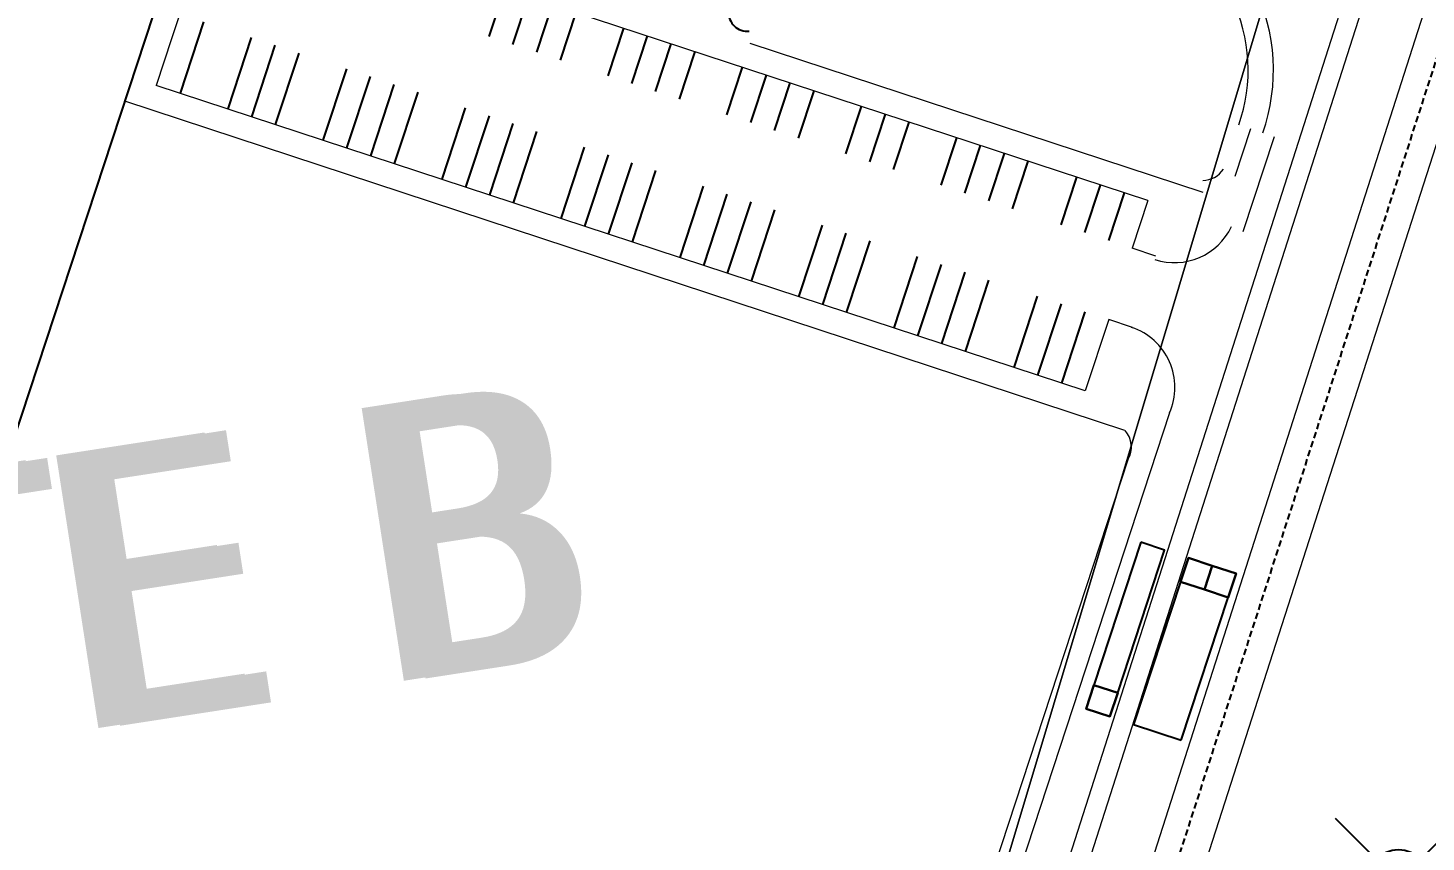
# Model space of a CAD drawing. Header units: metres. Extents: x 2 to 659295185, y -28 to 1124222152.
# Drawn here: x 654342.6 to 654453.1, y 1123515.1 to 1123579.4 of the extents above; entities that cross this region are included whole.
import ezdxf
from ezdxf.enums import TextEntityAlignment as Align

# ---------------------------------------------------------------- set-up
doc = ezdxf.new("R2010")
doc.units = ezdxf.units.M
doc.header["$MEASUREMENT"] = 0
doc.header["$PDMODE"] = 35
doc.header["$PDSIZE"] = 5
doc.linetypes.add('HIDDEN', pattern=[0.375, 0.25, -0.125])
for name, color, linetype in [('000PAREDES', 2, 'CONTINUOUS'), ('CALLES', 1, 'CONTINUOUS'), ('CURVAS', 2, 'CONTINUOUS'), ('Estructura', 1, 'CONTINUOUS'), ('PARCELA SL', 1, 'CONTINUOUS'), ('PARED', 7, 'CONTINUOUS'), ('TEXTURA PISO', 251, 'CONTINUOUS'), ('vista1', 3, 'CONTINUOUS')]:
    doc.layers.add(name, color=color, linetype=linetype)
doc.layers.add('acera', color=32, linetype='CONTINUOUS', lineweight=20)
doc.styles.get("Standard").update_dxf_attribs({"font": 'tahoma.ttf'})

msp = doc.modelspace()

# ---------------------------------------------------------------- linework, layer by layer
at = {"layer": '000PAREDES'}
msp.add_lwpolyline([(654356.4, 1123592.4213), (654307.436, 1123443.6054), (654111.6931, 1123508.0095), (654238.7295, 1123894.1102), (654434.4724, 1123829.7061), (654384.8897, 1123679.0097)], dxfattribs=at)
at = {"layer": 'acera', "flags": 128}
for points in [[(654475.2877, 1123636.7621), (654386.3908, 1123360.2667, 0.41222559), (654394.7038, 1123343.9389), (654534.7679, 1123297.8544)], [(654461.6271, 1123607.9116), (654384.4882, 1123367.1561, 0.41193128), (654399.2029, 1123338.2904), (654533.5305, 1123294.0934)]]:
    msp.add_lwpolyline(points, format="xyb", dxfattribs=at)
for points in [[(654431.0867, 1123565.7635), (654357.6618, 1123589.9221)], [(654435.4664, 1123566.4065), (654399.6515, 1123578.1905)], [(654426.1369, 1123550.7195), (654352.7119, 1123574.8781)], [(654429.2791, 1123547.6015), (654350.2127, 1123573.6163)], [(654439.2031, 1123571.4293), (654437.9657, 1123567.6683)], [(654441.0836, 1123570.8106), (654438.6087, 1123563.2886)], [(654431.7297, 1123561.3838), (654429.8492, 1123562.0025)], [(654429.8735, 1123555.7423), (654427.9931, 1123556.361)], [(654432.8015, 1123548.9826), (654374.5752, 1123371.2808)], [(654429.5388, 1123545.3591), (654372.6483, 1123372.0069)]]:
    msp.add_lwpolyline(points, dxfattribs=at)
at = {"layer": 'acera'}
for points in [[(654352.6876, 1123581.1383), (654354.5681, 1123580.5196), (654353.9494, 1123578.6391), (654352.7119, 1123574.8781)], [(654431.0867, 1123565.7635), (654429.8492, 1123562.0025)], [(654427.9931, 1123556.361), (654426.1369, 1123550.7195)]]:
    msp.add_lwpolyline(points, dxfattribs=at)
for centre, radius, start, end in [((654426.0189, 1123576.085, 0), 15, 340.703978, 71.341036), ((654426.0189, 1123576.085, 0), 13, 340.550567, 71.275831), ((654435.3838, 1123569.3521), 2, 271.607213, 326.889659), ((654433.1837, 1123565.865), 5, 252.023935, 334.596141), ((654428.2288, 1123551.0051), 5, 336.140226, 71.579389), ((654427.8677, 1123546.2983), 1.9217, 328.983112, 42.178269)]:
    msp.add_arc(centre, radius, start, end, dxfattribs=at)
at = {"layer": 'CURVAS', "lineweight": 0}
for points in [[(654349, 1123277), (654205, 1123316), (654415, 1123988), (654543, 1123924), (654349, 1123277)], [(654523, 1123230), (654349, 1123277), (654543, 1123924), (654601, 1123889), (654601, 1123826), (654687, 1123450), (654509, 1123414), (654592, 1123230), (654523, 1123230)]]:
    msp.add_lwpolyline(points, dxfattribs=at)
at = {"layer": 'Estructura', "linetype": 'HIDDEN', "ltscale": 2, "flags": 128}
msp.add_lwpolyline([(654473.4072, 1123637.3809), (654360.654, 1123288.3569)], dxfattribs=at)
at = {"layer": 'PARCELA SL', "lineweight": 0}
for points in [[(654555, 1123915), (654592, 1123894), (654652, 1123876), (654701, 1123834), (654521, 1123452), (654602, 1123416), (654526, 1123234), (654351, 1123278), (654555, 1123915)], [(654553.2977, 1123914.8224), (654590.2977, 1123893.8224), (654650.2977, 1123875.8224), (654699.2977, 1123833.8224), (654519.2977, 1123451.8224), (654600.2977, 1123415.8224), (654524.2977, 1123233.8224), (654349.2977, 1123277.8224), (654553.2977, 1123914.8224)]]:
    msp.add_lwpolyline(points, dxfattribs=at)
at = {"layer": 'PARED'}
msp.add_point((654450.8972, 1123511.9592), dxfattribs=at)
at = {"layer": 'TEXTURA PISO'}
for points in [[(654380.2277, 1123582.4973), (654378.9903, 1123578.7363)], [(654382.1082, 1123581.8786), (654380.8708, 1123578.1176)], [(654383.9887, 1123581.2598), (654382.7513, 1123577.4988)], [(654385.8692, 1123580.6411), (654384.6318, 1123576.8801)], [(654356.4486, 1123579.9008), (654354.5924, 1123574.2593)], [(654389.6302, 1123579.4037), (654388.3928, 1123575.6427)], [(654360.2096, 1123578.6634), (654358.3534, 1123573.0219)], [(654362.0901, 1123578.0446), (654360.2339, 1123572.4031)], [(654391.5107, 1123578.7849), (654390.2733, 1123575.0239)], [(654393.3912, 1123578.1662), (654392.1538, 1123574.4052)], [(654363.9706, 1123577.4259), (654362.1144, 1123571.7844)], [(654395.2717, 1123577.5475), (654394.0343, 1123573.7865)], [(654367.7316, 1123576.1884), (654365.8754, 1123570.547)], [(654399.0327, 1123576.31), (654397.7953, 1123572.549)], [(654400.9132, 1123575.6913), (654399.6758, 1123571.9303)], [(654369.6121, 1123575.5697), (654367.7559, 1123569.9282)], [(654371.4926, 1123574.951), (654369.6364, 1123569.3095)], [(654402.7937, 1123575.0725), (654401.5563, 1123571.3115)], [(654373.3731, 1123574.3323), (654371.5169, 1123568.6908)], [(654404.6742, 1123574.4538), (654403.4368, 1123570.6928)], [(654377.1341, 1123573.0948), (654375.2779, 1123567.4533)], [(654379.0146, 1123572.4761), (654377.1584, 1123566.8346)], [(654408.4352, 1123573.2164), (654407.1978, 1123569.4554)], [(654410.3157, 1123572.5976), (654409.0783, 1123568.8366)], [(654380.8951, 1123571.8573), (654379.0389, 1123566.2158)], [(654382.7756, 1123571.2386), (654380.9194, 1123565.5971)], [(654412.1962, 1123571.9789), (654410.9588, 1123568.2179)], [(654415.9572, 1123570.7414), (654414.7198, 1123566.9804)], [(654386.5366, 1123570.0012), (654384.6804, 1123564.3597)], [(654388.4171, 1123569.3824), (654386.5609, 1123563.7409)], [(654417.8377, 1123570.1227), (654416.6003, 1123566.3617)], [(654419.7182, 1123569.504), (654418.4808, 1123565.743)], [(654390.2976, 1123568.7637), (654388.4414, 1123563.1222)], [(654392.1781, 1123568.145), (654390.3219, 1123562.5035)], [(654421.5987, 1123568.8853), (654420.3613, 1123565.1243)], [(654395.9391, 1123566.9075), (654394.0829, 1123561.266)], [(654425.4452, 1123567.6197), (654424.2077, 1123563.8587)], [(654427.3257, 1123567.0009), (654426.0882, 1123563.2399)], [(654397.8196, 1123566.2888), (654395.9634, 1123560.6473)], [(654429.2062, 1123566.3822), (654427.9687, 1123562.6212)], [(654399.7001, 1123565.67), (654397.8439, 1123560.0286)], [(654401.5806, 1123565.0513), (654399.7244, 1123559.4098)], [(654405.3416, 1123563.8139), (654403.4854, 1123558.1724)], [(654407.2221, 1123563.1951), (654405.3659, 1123557.5536)], [(654409.1026, 1123562.5764), (654407.2464, 1123556.9349)], [(654412.8636, 1123561.3389), (654411.0074, 1123555.6974)], [(654414.7441, 1123560.7202), (654412.8879, 1123555.0787)], [(654416.6246, 1123560.1015), (654414.7684, 1123554.46)], [(654418.5051, 1123559.4828), (654416.6489, 1123553.8413)], [(654422.3516, 1123558.2172), (654420.4954, 1123552.5757)], [(654424.2321, 1123557.5984), (654422.3759, 1123551.9569)], [(654426.1126, 1123556.9797), (654424.2564, 1123551.3382)]]:
    msp.add_lwpolyline(points, dxfattribs=at)
at = {"layer": 'TEXTURA PISO', "flags": 128}
for points in [[(654430.5371, 1123538.7566), (654426.8247, 1123527.4736), (654428.7052, 1123526.8549), (654432.4176, 1123538.1379)], [(654433.6794, 1123535.6386), (654434.2981, 1123537.5191), (654433.6794, 1123535.6386)], [(654434.2981, 1123537.5191), (654436.1786, 1123536.9004), (654435.5599, 1123535.0199), (654433.6794, 1123535.6386)], [(654434.2981, 1123537.5191), (654436.1786, 1123536.9004)], [(654434.2981, 1123537.5191), (654436.1786, 1123536.9004), (654434.2981, 1123537.5191)], [(654436.1786, 1123536.9004), (654434.2981, 1123537.5191)], [(654437.4404, 1123534.4012), (654435.5599, 1123535.0199), (654437.4404, 1123534.4012), (654435.5599, 1123535.0199), (654436.1786, 1123536.9004), (654438.0591, 1123536.2817), (654436.1786, 1123536.9004), (654435.5599, 1123535.0199)], [(654436.1786, 1123536.9004), (654438.0591, 1123536.2817), (654436.1786, 1123536.9004)], [(654433.728, 1123523.1182), (654437.4404, 1123534.4012), (654433.6794, 1123535.6386), (654429.967, 1123524.3556)], [(654435.5599, 1123535.0199), (654433.6794, 1123535.6386)], [(654426.8247, 1123527.4736), (654426.206, 1123525.5931), (654426.8247, 1123527.4736)], [(654426.8247, 1123527.4736), (654426.206, 1123525.5931), (654426.8247, 1123527.4736)], [(654428.0865, 1123524.9744), (654426.206, 1123525.5931), (654426.8247, 1123527.4736), (654428.7052, 1123526.8549), (654426.8247, 1123527.4736), (654426.206, 1123525.5931)], [(654426.8247, 1123527.4736), (654428.7052, 1123526.8549), (654426.8247, 1123527.4736)], [(654428.7052, 1123526.8549), (654428.0865, 1123524.9744), (654428.7052, 1123526.8549)], [(654428.7052, 1123526.8549), (654428.0865, 1123524.9744), (654428.7052, 1123526.8549)], [(654428.0865, 1123524.9744), (654428.7052, 1123526.8549)], [(654428.0865, 1123524.9744), (654426.206, 1123525.5931)], [(654426.206, 1123525.5931), (654428.0865, 1123524.9744)]]:
    msp.add_lwpolyline(points, close=True, dxfattribs=at)
for points in [[(654435.5599, 1123535.0199), (654433.6794, 1123535.6386), (654434.2981, 1123537.5191)], [(654434.2981, 1123537.5191), (654436.1786, 1123536.9004), (654435.5599, 1123535.0199), (654433.6794, 1123535.6386)], [(654436.1786, 1123536.9004), (654434.2981, 1123537.5191)], [(654438.0591, 1123536.2817), (654437.4404, 1123534.4012), (654438.0591, 1123536.2817), (654436.1786, 1123536.9004), (654435.5599, 1123535.0199), (654436.1786, 1123536.9004), (654438.0591, 1123536.2817), (654437.4404, 1123534.4012)], [(654426.8247, 1123527.4736), (654426.206, 1123525.5931)], [(654428.7052, 1123526.8549), (654428.0865, 1123524.9744)]]:
    msp.add_lwpolyline(points, dxfattribs=at)
at = {"layer": 'vista1'}
msp.add_ellipse((654399.4341, 1123580.654), major_axis=(-1.4249, 0.4688), ratio=1, start_param=0.28368261, end_param=1.97669092, dxfattribs=at)

# ---------------------------------------------------------------- texts
at = {"layer": 'CALLES', "color": 0}
for p in [(654339.9135, 1123533.8222), (654341.6158, 1123533.9998)]:
    msp.add_text('LOTE B', height=21.8079, rotation=8.796218, dxfattribs=at).set_placement(p, align=Align.MIDDLE)

doc.saveas('drawing.dxf')
